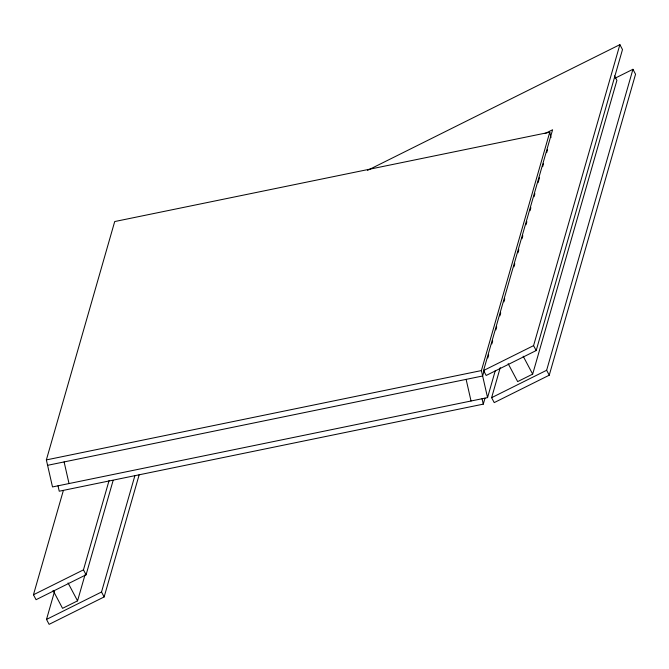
<?xml version="1.0" encoding="UTF-8"?>
<svg xmlns="http://www.w3.org/2000/svg" width="669" height="669" viewBox="0 0 669 669"><rect width="100%" height="100%" fill="white"/><g stroke="black" fill="none" stroke-linecap="round" stroke-linejoin="round"><path stroke-width="1" d="M495.303 370.567L487.55 397.612L52.508 486.94L46.362 459.912L114.708 221.548L549.759 132.211L550.988 137.622M113.12 480.484L86.075 574.788L36.059 599.7L33.45 594.766L63.371 490.436M139.236 474.547L104.138 596.94L49.121 624.344L46.512 619.419L54.565 591.329M86.075 574.788L83.466 569.854L109.064 480.568M53.052 590.409L62.552 608.33L77.554 600.854L85.03 574.788M104.138 596.94L101.521 592.006L134.895 475.634M487.55 397.612L481.404 370.576L549.759 132.211M367.473 170.394L619.879 44.656L622.488 49.581L536.187 350.548L486.179 375.468L483.562 370.534L552.602 129.761L545.126 133.491M484.072 370.977L482.633 375.986L47.591 465.315M487.81 357.957L488.671 354.955M491.824 343.933L492.685 340.931M495.846 329.917L496.707 326.907M499.868 315.893L500.73 312.891M503.891 301.87L504.752 298.867M513.943 266.814L514.804 263.812M517.957 252.798L518.826 249.788M521.979 238.774L522.84 235.772M526.001 224.751L526.863 221.748M530.024 210.727L530.885 207.725M534.046 196.711L534.907 193.701M538.06 182.687L539.498 177.678M542.659 166.665L543.521 163.654M546.682 152.641L547.543 149.639M58.011 485.811L59.24 491.213L483.277 404.143L485 398.139M615.179 78.148L632.941 69.3L635.55 74.234L549.249 375.2L494.232 402.604L491.623 397.679L500.253 367.582M536.187 350.548L533.578 345.622L619.879 44.656M508.164 363.685L517.664 381.606L532.666 374.13L616.902 80.389L614.527 75.906M549.249 375.2L546.64 370.266L632.941 69.3M33.45 594.766L83.466 569.854M483.562 370.534L533.578 345.622M46.512 619.419L101.521 592.006M491.623 397.679L546.64 370.266M46.362 459.912L481.404 370.576M523.166 356.209L532.666 374.13M68.054 582.933L77.554 600.854M482.048 398.741L483.277 404.143M466.117 379.373L471.035 400.999M64.107 461.928L69.024 483.553"/></g></svg>
